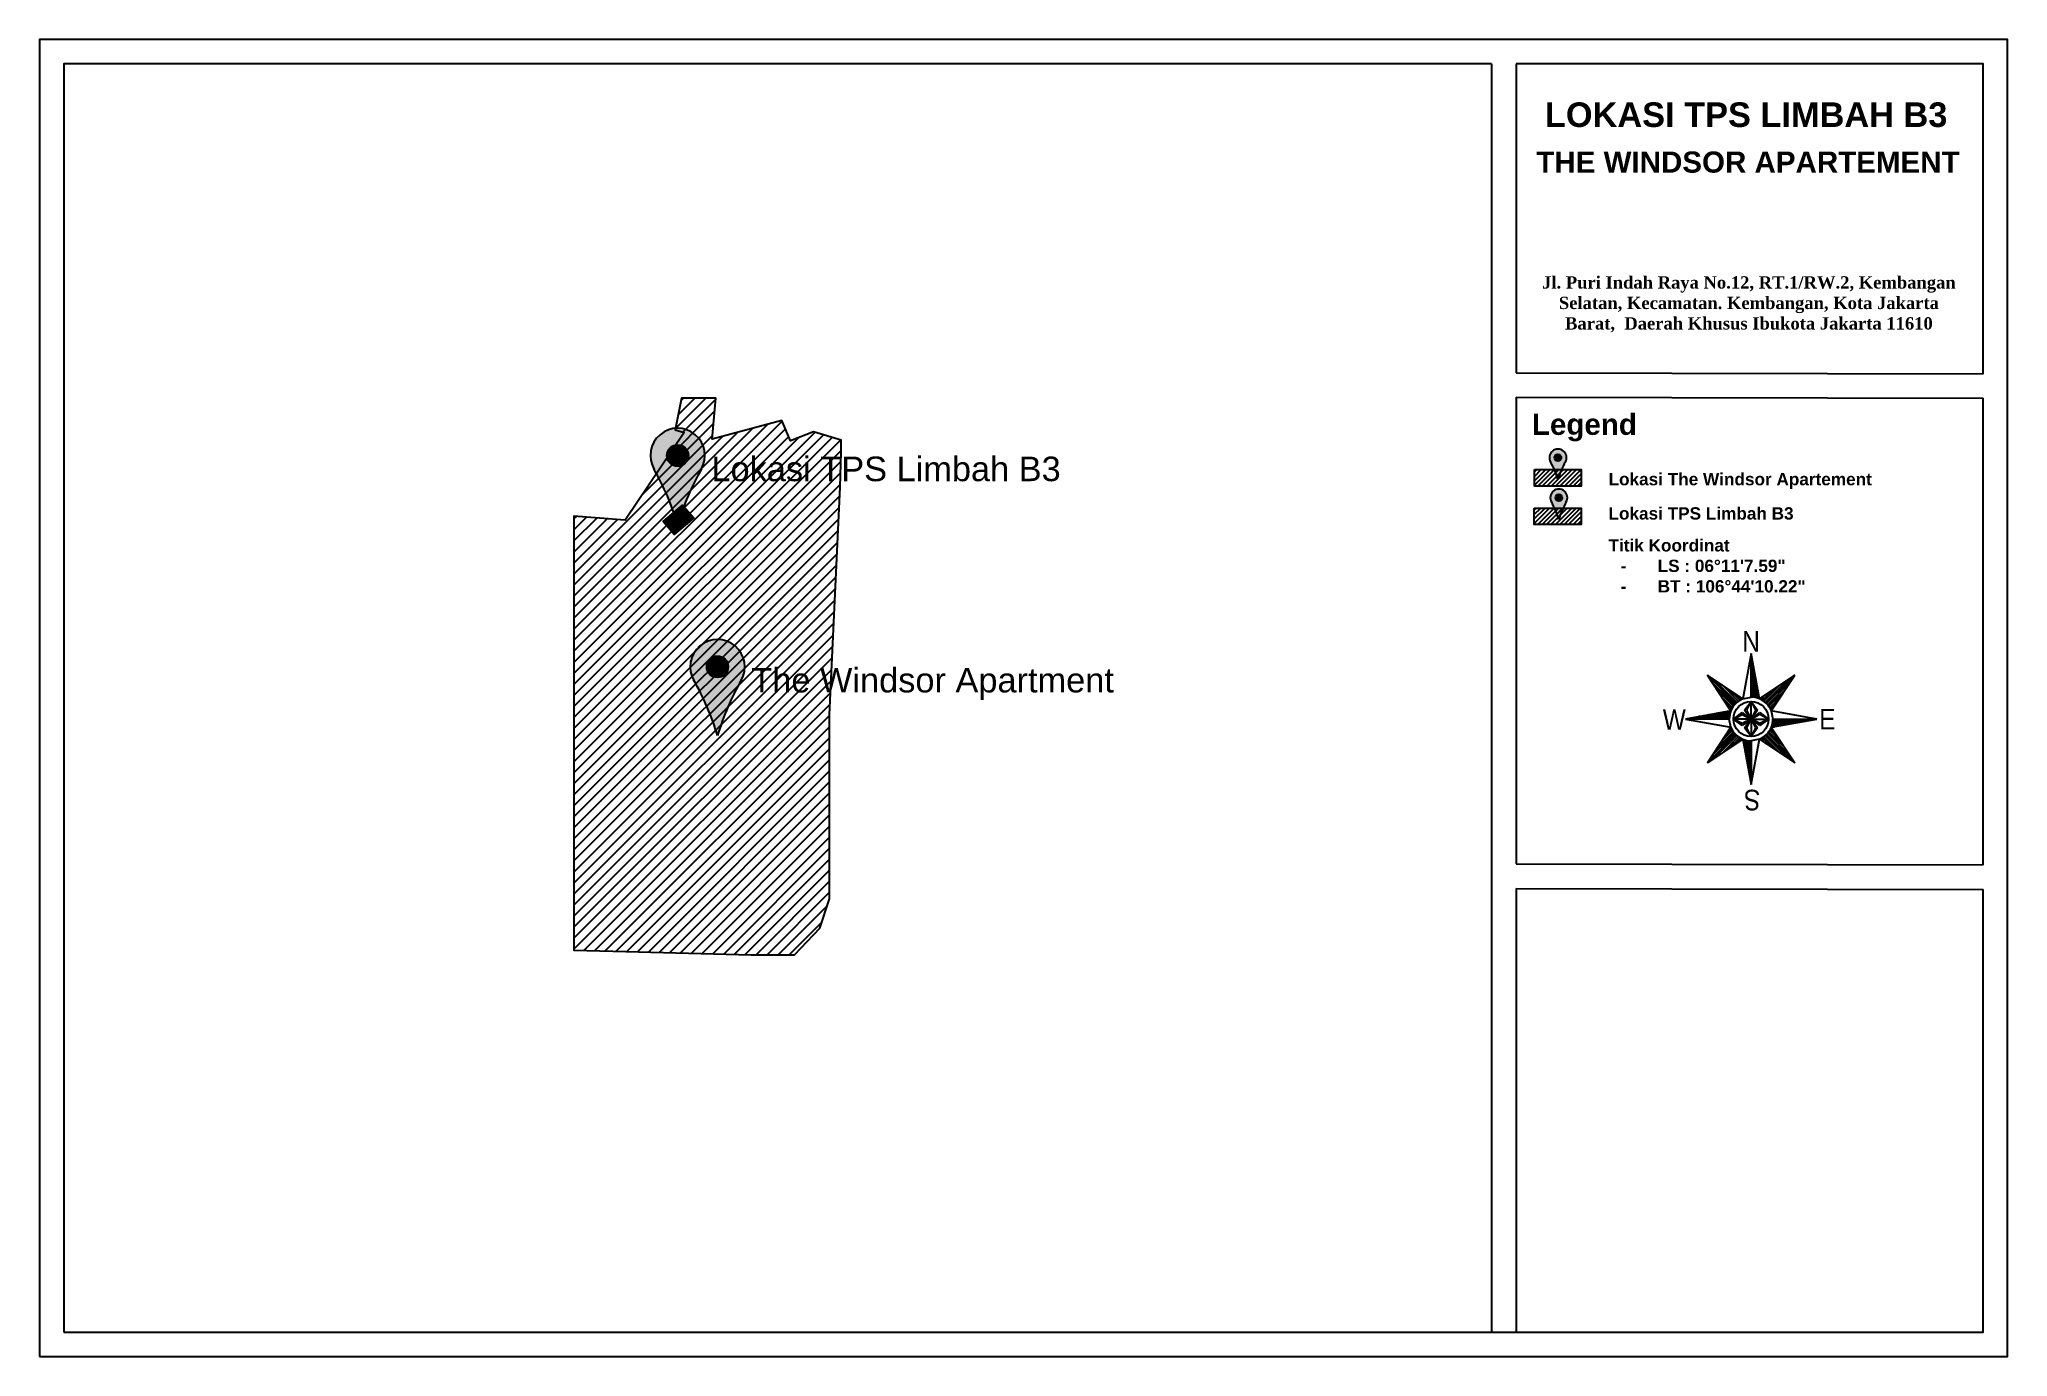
# Model space of a CAD drawing. Header units: millimetres. Extents: x 320 to 634, y 229 to 439.
import ezdxf

# ---------------------------------------------------------------- set-up
doc = ezdxf.new("R2010")
doc.units = ezdxf.units.MM
doc.linetypes.add('PTS_EXT', pattern=[999999, 0, -999999])
doc.styles.get("Standard").update_dxf_attribs({"font": 'arial.ttf'})

msp = doc.modelspace()

# ---------------------------------------------------------------- hatches: boundary and pattern name
h = msp.add_hatch()
h.set_pattern_fill('ANSI31', color=1, scale=0.391791)
h.set_pattern_definition([(45, (165.3659, 154.5062), (-0.879596, 0.879596), [])])
h.paths.add_polyline_path([(439.94, 375.36), (438.56, 378.57), (427.45, 375.62), (428.04, 382.14), (422.56, 382.14), (421.56, 377.12), (422.99, 376.68), (413.57, 362.67), (405.42, 363.32), (405.42, 294.14), (413.7, 293.93), (433.67, 293.41), (440.6, 293.41), (444.63, 297.65), (446.18, 302.3), (446.18, 312.13), (446.18, 331.72), (447.87, 367.96), (448.01, 373.52), (448.01, 375.43), (443.61, 376.8)])
h = msp.add_hatch(color=2)
h.dxf.hatch_style = 1
h.paths.add_polyline_path([(418.14, 370.89, -0.057683), (421.95, 362.01, -0.057683), (425.76, 370.89, 1.698037)])
h.paths.add_polyline_path([(423.66, 373, 1), (420.24, 373, 1)], flags=16)
at = {"true_color": 0xffffff}
h = msp.add_hatch(color=7, dxfattribs=at)
h.dxf.hatch_style = 1
h.paths.add_polyline_path([(423.66, 373, 1), (420.24, 373, 1)])
h = msp.add_hatch(color=1)
h.dxf.hatch_style = 1
h.paths.add_polyline_path([(563.46, 372, 1.698037), (561.07, 372, -0.057683), (562.26, 369.21, -0.057683)])
h.paths.add_polyline_path([(561.72, 372.66, -1), (562.8, 372.66, -1)], flags=16)
h = msp.add_hatch()
h.set_pattern_fill('ANSI31', color=1, scale=0.156716)
h.set_pattern_definition([(45, (165.36585, 149.6332), (-0.3518384, 0.3518384), [])])
h.paths.add_polyline_path([(558.51, 370.77), (558.51, 368.11), (565.96, 368.11), (565.96, 370.77)])
h = msp.add_hatch(color=7, dxfattribs=at)
h.dxf.hatch_style = 1
h.paths.add_polyline_path([(562.8, 372.66, 1), (561.72, 372.66, 1)])
h = msp.add_hatch(color=2)
h.dxf.hatch_style = 1
h.paths.add_polyline_path([(563.6, 365.61, 1.698037), (561.21, 365.61, -0.057683), (562.4, 362.83, -0.057683)])
h.paths.add_polyline_path([(561.86, 366.28, -1), (562.94, 366.28, -1)], flags=16)
h = msp.add_hatch()
h.set_pattern_fill('ANSI31', color=2, scale=0.054312, angle=45)
h.set_pattern_definition([(90, (280.04099, 293.8565), (-0.17243986, 0), [])])
h.paths.add_polyline_path([(424.54, 363.05), (422.74, 365.1), (419.62, 362.47), (421.42, 360.42)])
h = msp.add_hatch()
h.set_pattern_fill('ANSI31', color=2, scale=0.156716)
h.set_pattern_definition([(45, (165.3491, 143.55364), (-0.3518384, 0.3518384), [])])
h.paths.add_polyline_path([(558.49, 364.63), (558.49, 362.03), (565.94, 362.03), (565.94, 364.63)])
h = msp.add_hatch(color=7, dxfattribs=at)
h.dxf.hatch_style = 1
h.paths.add_polyline_path([(562.94, 366.28, 1), (561.86, 366.28, 1)])
h = msp.add_hatch(color=1)
h.dxf.hatch_style = 1
h.paths.add_polyline_path([(424.5, 337.21, -0.057683), (428.3, 328.34, -0.057683), (432.11, 337.21, 1.698037)])
h.paths.add_polyline_path([(430.02, 339.32, 1), (426.59, 339.32, 1)], flags=16)
h = msp.add_hatch(color=7, dxfattribs=at)
h.dxf.hatch_style = 1
h.paths.add_polyline_path([(430.02, 339.32, 1), (426.59, 339.32, 1)])

# ---------------------------------------------------------------- linework, layer by layer
at = {"linetype": 'Continuous'}
for p, q in [((594.36, 334.22), (593.05, 341.44)), ((593.05, 334.48), (593.05, 341.44)), ((593.15, 334.48), (593.15, 340.87)), ((593.43, 334.46), (593.43, 339.34)), ((591.73, 334.22), (586.08, 337.96)), ((589.82, 332.31), (586.08, 337.96)), ((590.58, 333.46), (586.08, 337.96)), ((590.39, 333.25), (586.85, 336.8)), ((590.79, 333.65), (587.24, 337.19)), ((591.01, 333.82), (588.41, 336.42)), ((593.71, 334.41), (593.71, 337.8)), ((593.99, 334.35), (593.99, 336.27)), ((594.36, 334.22), (600.01, 337.96)), ((595.08, 333.82), (597.68, 336.42)), ((595.3, 333.65), (598.85, 337.19)), ((595.51, 333.46), (600.01, 337.96)), ((595.7, 333.25), (599.24, 336.8)), ((596.27, 332.31), (600.01, 337.96)), ((590.22, 333.03), (587.62, 335.63)), ((590.06, 332.79), (588.39, 334.47)), ((589.92, 332.54), (589.16, 333.3)), ((591.25, 333.98), (589.57, 335.65)), ((591.5, 334.12), (590.74, 334.88)), ((592, 332.39), (593.05, 333.78)), ((592.35, 332.39), (593.05, 333.78)), ((593.05, 333.78), (594.09, 332.39)), ((594.27, 334.26), (594.27, 334.74)), ((594.59, 334.12), (595.35, 334.88)), ((594.85, 333.98), (596.52, 335.65)), ((595.87, 333.03), (598.47, 335.63)), ((596.03, 332.79), (597.7, 334.47)), ((596.17, 332.54), (596.93, 333.3)), ((589.82, 332.31), (582.6, 330.99)), ((589.56, 330.99), (582.6, 330.99)), ((589.56, 331.1), (583.17, 331.1)), ((589.58, 331.38), (584.7, 331.38)), ((589.82, 329.68), (586.08, 324.03)), ((589.63, 331.66), (586.24, 331.66)), ((589.69, 331.93), (587.77, 331.93)), ((589.92, 329.45), (589.16, 328.69)), ((589.78, 332.21), (589.3, 332.21)), ((590.26, 330.99), (591.65, 332.04)), ((591.65, 330.3), (590.26, 330.99)), ((591.65, 329.95), (590.26, 330.99)), ((591.65, 332.04), (593.05, 330.99)), ((593.05, 330.99), (591.65, 330.3)), ((593.05, 330.99), (591.65, 329.95)), ((593.05, 330.99), (592, 332.39)), ((592, 329.6), (593.05, 330.99)), ((593.05, 328.21), (592, 329.6)), ((593.05, 330.99), (592.35, 332.39)), ((594.09, 332.39), (593.05, 330.99)), ((593.05, 330.99), (594.44, 332.04)), ((594.44, 331.69), (593.05, 330.99)), ((593.05, 330.99), (593.74, 329.6)), ((593.05, 330.99), (594.09, 329.6)), ((594.44, 329.95), (593.05, 330.99)), ((593.74, 329.6), (593.05, 328.21)), ((594.09, 329.6), (593.05, 328.21)), ((594.44, 332.04), (595.83, 330.99)), ((595.83, 330.99), (594.44, 331.69)), ((595.83, 330.99), (594.44, 329.95)), ((596.17, 329.45), (596.93, 328.69)), ((596.27, 329.68), (603.5, 330.99)), ((596.27, 329.68), (600.01, 324.03)), ((596.31, 329.77), (596.79, 329.77)), ((596.4, 330.05), (598.32, 330.05)), ((596.47, 330.33), (599.86, 330.33)), ((596.51, 330.61), (601.39, 330.61)), ((596.53, 330.99), (603.5, 330.99)), ((596.53, 330.89), (602.92, 330.89)), ((590.58, 328.53), (586.08, 324.03)), ((591.73, 327.77), (586.08, 324.03)), ((590.39, 328.74), (586.85, 325.19)), ((590.79, 328.34), (587.24, 324.8)), ((590.22, 328.96), (587.62, 326.36)), ((590.06, 329.19), (588.39, 327.52)), ((591.01, 328.17), (588.41, 325.57)), ((591.25, 328.01), (589.57, 326.34)), ((591.5, 327.87), (590.74, 327.11)), ((591.73, 327.77), (593.05, 320.54)), ((591.83, 327.73), (591.83, 327.25)), ((592.11, 327.64), (592.11, 325.72)), ((592.38, 327.57), (592.38, 324.18)), ((592.66, 327.53), (592.66, 322.65)), ((592.94, 327.51), (592.94, 321.12)), ((593.05, 327.51), (593.05, 320.54)), ((594.36, 327.77), (600.01, 324.03)), ((594.59, 327.87), (595.35, 327.11)), ((594.85, 328.01), (596.52, 326.34)), ((595.08, 328.17), (597.68, 325.57)), ((595.3, 328.34), (598.85, 324.8)), ((595.51, 328.53), (600.01, 324.03)), ((595.7, 328.74), (599.24, 325.19)), ((595.87, 328.96), (598.47, 326.36)), ((596.03, 329.19), (597.7, 327.52))]:
    msp.add_line(p, q, dxfattribs=at)
msp.add_lwpolyline([(320.22, 229.34), (551.66, 229.34), (590.84, 229.34), (633.94, 229.34), (633.94, 439.35), (551.66, 439.35), (320.22, 439.35)], close=True)
for points in [[(551.66, 435.43), (324.13, 435.43), (324.13, 233.26)], [(551.66, 435.43), (551.66, 233.26)], [(555.58, 435.43), (555.58, 386.2)], [(630.02, 386.03), (630.02, 435.43), (555.58, 435.43)], [(555.58, 387.72), (555.58, 386.2)], [(555.58, 386.2), (630.02, 386.03)], [(630.02, 386.03), (630.02, 387.56)], [(555.58, 382.28), (630.02, 382.12)], [(555.58, 382.28), (555.58, 307.89)], [(630.02, 307.72), (630.02, 382.12)], [(555.58, 307.89), (630.02, 307.72)], [(324.13, 233.26), (551.66, 233.26), (590.84, 233.26), (630.02, 233.26), (630.02, 303.8)], [(555.58, 303.97), (630.02, 303.8)], [(555.58, 303.97), (555.58, 233.26)], [(555.58, 233.26), (630.02, 233.26)]]:
    msp.add_lwpolyline(points)
at = {"color": 1}
msp.add_lwpolyline([(413.7, 293.93), (433.67, 293.41), (440.6, 293.41), (444.63, 297.65), (446.18, 302.3), (446.18, 312.13), (446.18, 331.72), (447.87, 367.96), (448.01, 373.52), (448.01, 375.43), (443.61, 376.8), (439.94, 375.36), (438.56, 378.57), (427.45, 375.62), (428.04, 382.14), (422.56, 382.14), (421.56, 377.12), (422.99, 376.68), (413.57, 362.67), (405.42, 363.32), (405.42, 294.14), (413.7, 293.93)], dxfattribs=at)
msp.add_lwpolyline([(558.51, 370.77), (565.96, 370.77), (565.96, 368.11), (558.51, 368.11)], close=True, dxfattribs=at)
at = {"color": 2}
for points in [[(419.62, 362.47), (422.74, 365.1), (424.54, 363.05), (421.42, 360.42)], [(558.49, 364.63), (565.94, 364.63), (565.94, 362.03), (558.49, 362.03)]]:
    msp.add_lwpolyline(points, close=True, dxfattribs=at)
at = {"linetype": 'PTS_EXT'}
msp.add_lwpolyline([(586.08, 337.96), (589.82, 332.31), (582.6, 330.99), (589.82, 329.68), (586.08, 324.03), (591.73, 327.77), (593.05, 320.54), (594.36, 327.77), (600.01, 324.03), (596.27, 329.68), (603.5, 330.99), (596.27, 332.31), (600.01, 337.96), (594.36, 334.22), (593.05, 341.44), (591.73, 334.22)], close=True, dxfattribs=at)
at = {"linetype": 'Continuous'}
for points in [[(593.05, 341.44), (591.73, 334.22), (593.05, 334.48), (593.05, 341.44)], [(593.05, 330.99), (593.05, 333.78), (593.74, 332.39), (593.05, 330.99)], [(582.6, 330.99), (589.82, 329.68), (589.56, 330.99), (582.6, 330.99)], [(593.05, 330.99), (590.26, 330.99), (591.65, 331.69), (593.05, 330.99)], [(593.05, 330.99), (593.05, 328.21), (592.35, 329.6), (593.05, 330.99)], [(593.05, 330.99), (595.83, 330.99), (594.44, 330.3), (593.05, 330.99)], [(603.5, 330.99), (596.27, 332.31), (596.53, 330.99), (603.5, 330.99)], [(593.05, 320.54), (594.36, 327.77), (593.05, 327.51), (593.05, 320.54)]]:
    msp.add_lwpolyline(points, close=True, dxfattribs=at)
at = {"color": 7, "true_color": 0xffffff}
for centre in [(421.95, 373), (428.3, 339.32)]:
    msp.add_circle(centre, 1.71, dxfattribs=at)
for centre in [(562.26, 372.66), (562.4, 366.28)]:
    msp.add_circle(centre, 0.537)
at = {"linetype": 'Continuous'}
msp.add_circle((593.05, 330.99), 2.79, dxfattribs=at)
at = {"color": 2}
for centre, radius, start, end in [((421.95, 373), 4.35, 329.5127, 210.4873), ((381.72, 350), 41.99, 16.6204, 29.8257), ((462.19, 350), 41.99, 150.1743, 163.3796), ((562.4, 366.28), 1.37, 329.5127, 210.4873), ((549.78, 359.06), 13.17, 16.6204, 29.8257), ((575.02, 359.06), 13.17, 150.1743, 163.3796)]:
    msp.add_arc(centre, radius, start, end, dxfattribs=at)
at = {"color": 1}
for centre, radius, start, end in [((562.26, 372.66), 1.37, 329.5127, 210.4873), ((549.64, 365.44), 13.17, 16.6204, 29.8257), ((574.88, 365.44), 13.17, 150.1743, 163.3796), ((428.3, 339.32), 4.35, 329.5127, 210.4873), ((388.07, 316.33), 41.99, 16.6204, 29.8257), ((468.54, 316.33), 41.99, 150.1743, 163.3796)]:
    msp.add_arc(centre, radius, start, end, dxfattribs=at)
at = {"linetype": 'Continuous'}
for start, end in [(112.151, 157.849), (67.8485, 90), (22.1515, 67.8486), (157.849, 180), (202.151, 247.849), (292.151, 337.849), (337.849, 0), (247.849, 270)]:
    msp.add_arc((593.05, 330.99), 3.48, start, end, dxfattribs=at)

# ---------------------------------------------------------------- texts
at = {"linetype": 'Continuous', "width": 0.85}
for s, rotation, p in [('N', 0, (591.63, 341.75)), ('S', 180, (594.52, 319.72))]:
    msp.add_text(s, height=3.28, rotation=rotation, dxfattribs=at).set_placement(p)
for s, p in [('W', (578.97, 329.27)), ('E', (603.9, 329.33))]:
    msp.add_text(s, height=3.28, dxfattribs=at).set_placement(p)
at = {"attachment_point": 1}
for s, width, heights, insert, char_height in [('\\pxqc;{\\fArial|b1|i0|c0|p34;LOKASI TPS LIMBAH B3}', 66.2547, [0], (559.13, 429.3), 3.9179), ('\\pxqc;{\\fArial|b1|i0|c0|p34;THE WINDSOR APARTEMENT}', 68.8746, [0], (558.11, 421.47), 3.3694), ('\\pxsm1,qc;{\\fBookman Old Style|b1|i0|c0|p18;Jl. Puri Indah Raya No.12, RT.1/RW.2, Kembangan Selatan, Kecamatan. Kembangan, Kota Jakarta Barat,  Daerah Khusus Ibukota Jakarta 11610}', 68.8705, [24.45], (558.26, 401.58), 1.95896), ('\\pxql;{\\fArial|b1|i0|c0|p34;Legend}', 68.8746, [0], (558.11, 379.66), 3.3694), ('\\pxsm1,ql;{\\fArial|b1|i0|c0|p34;Lokasi The Windsor Apartement}', 49.6047, [2.71], (570.33, 370.21), 1.959), ('\\pxsm1,ql;{\\fArial|b1|i0|c0|p34;Lokasi TPS Limbah B3}', 37.672, [2.71], (570.32, 364.75), 1.959), ('\\pxsm1,ql;{\\fArial|b1|i0|c0|p34;Titik Koordinat \\P\\pi-3,l4,t4;-^ILS : 06°11\'7.59"\\P-^IBT : 106°44\'10.22"}', 37.672, [25.42], (570.32, 359.66), 1.959)]:
    msp.add_mtext_dynamic_manual_height_columns(s, width=width, gutter_width=0.979, heights=heights, dxfattribs=dict(at, insert=insert, char_height=char_height))
at = {"color": 7, "true_color": 0xffffff, "char_height": 3.9179, "attachment_point": 1}
for s, insert in [('Lokasi TPS Limbah B3', (427.34, 372.83)), ('The Windsor Apartment', (433.69, 339.15))]:
    msp.add_mtext_dynamic_manual_height_columns(s, width=123.384, gutter_width=0.979, heights=[0], dxfattribs=dict(at, insert=insert))

doc.saveas('drawing.dxf')
